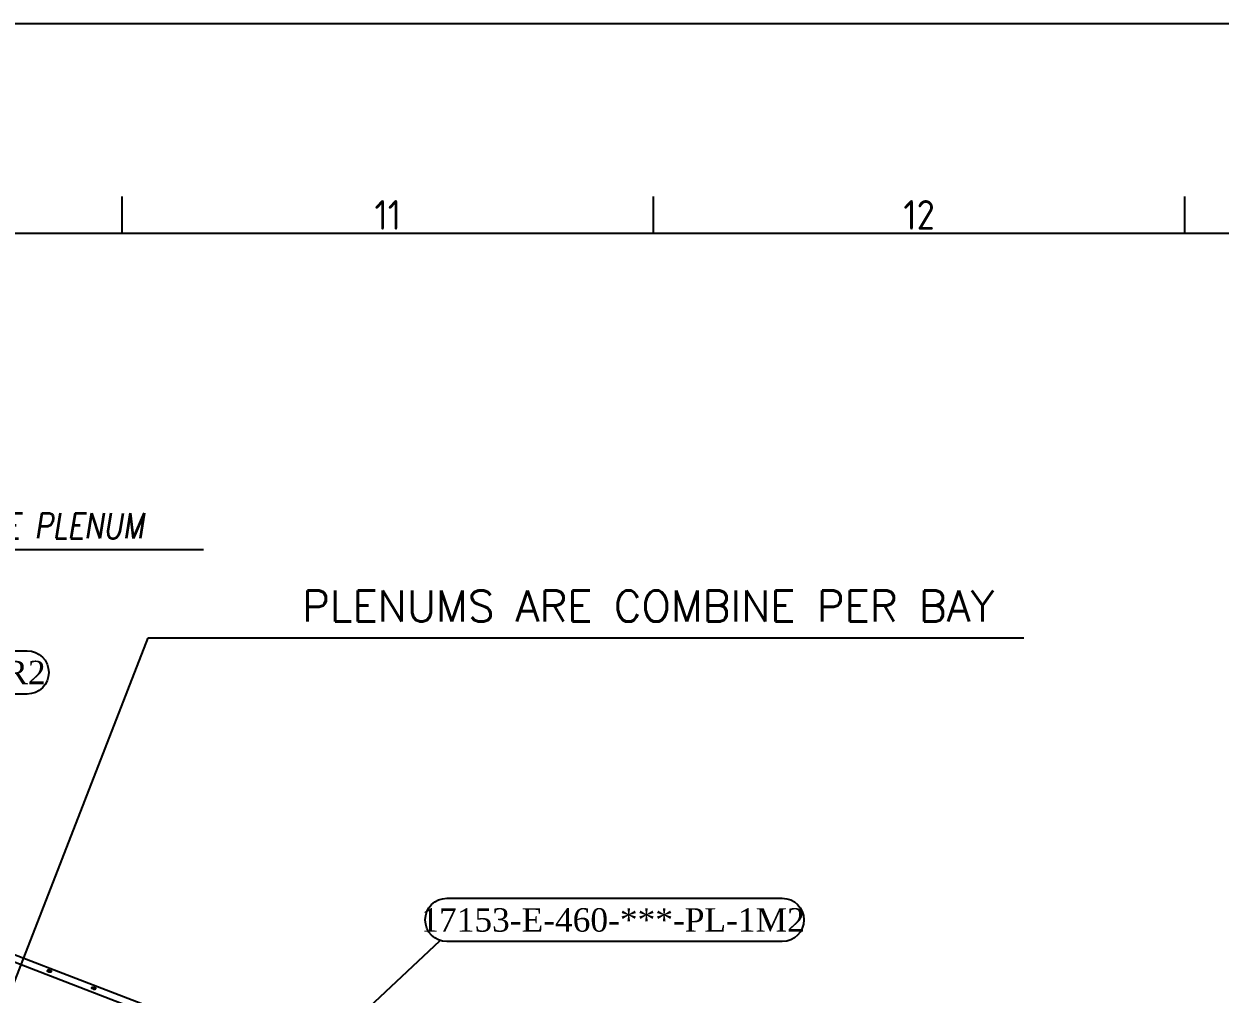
# Model space of a CAD drawing. Header units: inches. Extents: x 212980 to 238967, y -33384 to 2238.
# Drawn here: x 232071 to 234544, y 232 to 2238 of the extents above; entities that cross this region are included whole.
import ezdxf
from ezdxf.enums import TextEntityAlignment as Align

# ---------------------------------------------------------------- set-up
doc = ezdxf.new("R2010")
doc.units = ezdxf.units.IN
doc.header["$LTSCALE"] = 15
doc.header["$MEASUREMENT"] = 0
doc.linetypes.add('CENTER', pattern=[50.8, 31.75, -6.35, 6.35, -6.35])
for name, color, linetype in [('2', 3, 'CENTER'), ('3-TEXT', 7, 'Continuous'), ('6', 7, 'Continuous'), ('CADRE', 5, 'Continuous'), ('KADR', 7, 'Continuous')]:
    doc.layers.add(name, color=color, linetype=linetype)
doc.styles.add('ISO Proportional', font='isocp.shx')
doc.styles.add('ROMANS', font='ROMANS.shx')
doc.styles.add('style10', font='romans.shx', dxfattribs={"height": 25})
doc.styles.add('style7', font='times.ttf', dxfattribs={"height": 24})
doc.dimstyles.new('1', dxfattribs={"dimtxt": 45, "dimasz": 25, "dimexe": 1.25, "dimexo": 0.6, "dimgap": 5, "dimtad": 1, "dimdec": 0, "dimdsep": 46, "dimtxsty": 'ROMANS', "dimblk": 'OBLIQUE', "dimcen": 2.5, "dimclrd": 8, "dimclre": 8, "dimclrt": 6, "dimadec": 0, "dimazin": 0, "dimtfac": 1, "dimtdec": 0, "dimtmove": 0, "dimatfit": 3, "dimfxl": 1, "dimarcsym": 0})
doc.dimstyles.new('4', dxfattribs={"dimtxt": 55, "dimasz": 50, "dimexe": 3, "dimexo": 5, "dimgap": 12, "dimtad": 1, "dimdec": 0, "dimdsep": 46, "dimtxsty": 'ROMANS', "dimcen": 2.5, "dimclrd": 6, "dimclre": 6, "dimclrt": 2, "dimadec": 0, "dimazin": 0, "dimtfac": 1, "dimtdec": 0, "dimtmove": 0, "dimatfit": 3, "dimfxl": 1, "dimarcsym": 0})
doc.dimstyles.get("Standard").update_dxf_attribs({"dimtxt": 0.18, "dimasz": 0.18, "dimexe": 0.18, "dimexo": 0.0625, "dimgap": 0.09, "dimtad": 0, "dimtih": 1, "dimtoh": 1, "dimdec": 4, "dimzin": 0, "dimdsep": 46, "dimtxsty": 'Standard', "dimcen": 0.09, "dimadec": 0, "dimazin": 0, "dimtfac": 1, "dimtdec": 4, "dimtofl": 0, "dimtmove": 0, "dimatfit": 3, "dimfxl": 1, "dimtolj": 1, "dimtzin": 0, "dimarcsym": 0})

# ---------------------------------------------------------------- blocks, each defined once
blk = doc.blocks.new('KADR')
at = {"layer": 'CADRE', "color": 2}
for p, q in [((234746.5, 8136.1), (234746.5, 8233.3)), ((236141.9, 8136.1), (236141.9, 8233.3)), ((237537.3, 8136.1), (237537.3, 8233.3))]:
    blk.add_line(p, q, dxfattribs=at)
at = {"layer": 'CADRE', "color": 1}
blk.add_lwpolyline([(220145.5, -7651), (243248.6, -7651), (243248.6, 8686.2), (220145.5, 8686.2)], close=True, dxfattribs=at)
at = {"layer": 'CADRE'}
blk.add_lwpolyline([(220695.6, -7100.9), (242698.5, -7100.9), (242698.5, 8136.1), (220695.6, 8136.1)], close=True, dxfattribs=at)
at = {"layer": 'CADRE', "color": 2, "style": 'ISO Proportional'}
for s, p in [('11', (235444.2, 8184.7)), ('12', (236839.6, 8184.7))]:
    blk.add_text(s, height=77.79, dxfattribs=at).set_placement(p, align=Align.MIDDLE)
blk = doc.blocks.new('_Oblique')
at = {"color": 0, "linetype": 'ByBlock', "lineweight": -2}
blk.add_line((-0.5, -0.5), (0.5, 0.5), dxfattribs=at)

msp = doc.modelspace()

# ---------------------------------------------------------------- linework, layer by layer
at = {"color": 7, "extrusion": (0.012987, 0.927814, 0.372818)}
for p, q in [((232433.59, 150.51, -5001.51), (231416.12, 541.96, -5001.51)), ((231750.36, 429.79, -5001.51), (232455.61, 158.46, -5001.51)), ((232121.73, 278.16, -5001.51), (232119.52, 279, -5001.51)), ((232126.84, 278.08, -5001.51), (232124.64, 278.93, -5001.51)), ((232124.66, 280.86, -5001.51), (232126.87, 280.01, -5001.51)), ((232213.56, 242.83, -5001.51), (232211.35, 243.67, -5001.51)), ((232218.67, 242.75, -5001.51), (232216.47, 243.6, -5001.51)), ((232216.49, 245.53, -5001.51), (232218.7, 244.68, -5001.51))]:
    msp.add_line(p, q, dxfattribs=at)
at = {"color": 7}
for centre, major_axis, end_param in [((232122.09, 279.93, -5001.51), (-3.64, 0.05), 7.0740706), ((232122.07, 278, -5001.51), (-3.64, 0.05), 5.4921046), ((232124.3, 279.08, -5001.51), (3.64, -0.05), 7.0740706), ((232213.92, 244.6, -5001.51), (-3.64, 0.05), 7.0740706), ((232213.9, 242.67, -5001.51), (-3.64, 0.05), 5.4921046), ((232216.13, 243.75, -5001.51), (3.64, -0.05), 7.0740706)]:
    msp.add_ellipse(centre, major_axis=major_axis, ratio=0.3728176, start_param=3.9324779, end_param=end_param, dxfattribs=at)
at = {"layer": '2', "color": 6, "linetype": 'ByBlock', "elevation": -41679.23}
for points in [[(231383.8, 941.85), (232077.21, 941.85, -1), (232077.21, 852.29), (231383.8, 852.29, -1), (231383.8, 941.85)], [(232945.41, 430.24), (233638.82, 430.24, -1), (233638.82, 340.69), (232945.41, 340.69, -1), (232945.41, 430.24)]]:
    msp.add_lwpolyline(points, format="xyb", dxfattribs=at)

# ---------------------------------------------------------------- block references
at = {"color": 11, "xscale": 0.7873079009283485, "yscale": 0.7873079009283485, "zscale": 0.7873079009283485}
msp.add_blockref('KADR', (47455.95, -4600.86), dxfattribs=at)

# ---------------------------------------------------------------- texts
at = {"layer": '3-TEXT', "color": 2, "style": 'style7'}
for s, p in [('17153-E-460-***-PL-1R2', (231727.17, 897.03, -41679.23)), ('17153-E-460-***-PL-1M2', (233288.78, 385.42, -41679.23))]:
    msp.add_text(s, height=48.4704, dxfattribs=at).set_placement(p, align=Align.MIDDLE_CENTER)
at = {"layer": '6', "color": 6, "insert": (234077.55, 1066.29), "char_height": 64, "width": 5556.0166, "attachment_point": 3, "style": 'style10'}
msp.add_mtext('PLENUMS ARE COMBINE PER BAY', dxfattribs=at)
at = {"layer": 'KADR', "color": 2, "style": 'ROMANS', "oblique": 9, "width": 0.8}
msp.add_text('PLEASE ATTENTION, ALL BEND INSTALL INSIDE PLENUM', height=52.7472, dxfattribs=at).set_placement((231544.99, 1200.24, 13337.35), align=Align.MIDDLE_CENTER)

# ---------------------------------------------------------------- leaders
at = {"lineweight": 0}
msp.add_leader([(230332.28, 817.2, -5001.51), (230661.04, 1151.58, -5001.51), (232441.73, 1151.58, -5001.51)], dimstyle='Standard', override={"dimtxt": 72, "dimasz": 72, "dimexe": 3, "dimexo": 5, "dimgap": 12, "dimtad": 1, "dimtih": 0, "dimtoh": 0, "dimdec": 0, "dimzin": 8, "dimtxsty": 'ROMANS', "dimcen": 2.5, "dimclrd": 6, "dimclre": 6, "dimclrt": 2, "dimtdec": 0, "dimtofl": 1, "dimatfit": 3, "dimtolj": 0, "dimtzin": 8}, dxfattribs=at)
msp.add_leader([(231983.85, 85.52), (232327.73, 968.3), (234138.04, 968.3)], dimstyle='4', override={"dimasz": 100})
at = {"color": 0}
msp.add_leader([(232653.74, 82.26, -5001.51), (232930.56, 342.28, -5001.51)], dimstyle='1', override={"dimtxt": 80, "dimasz": 70, "dimgap": 15, "dimtmove": 1}, dxfattribs=at)

doc.saveas('drawing.dxf')
